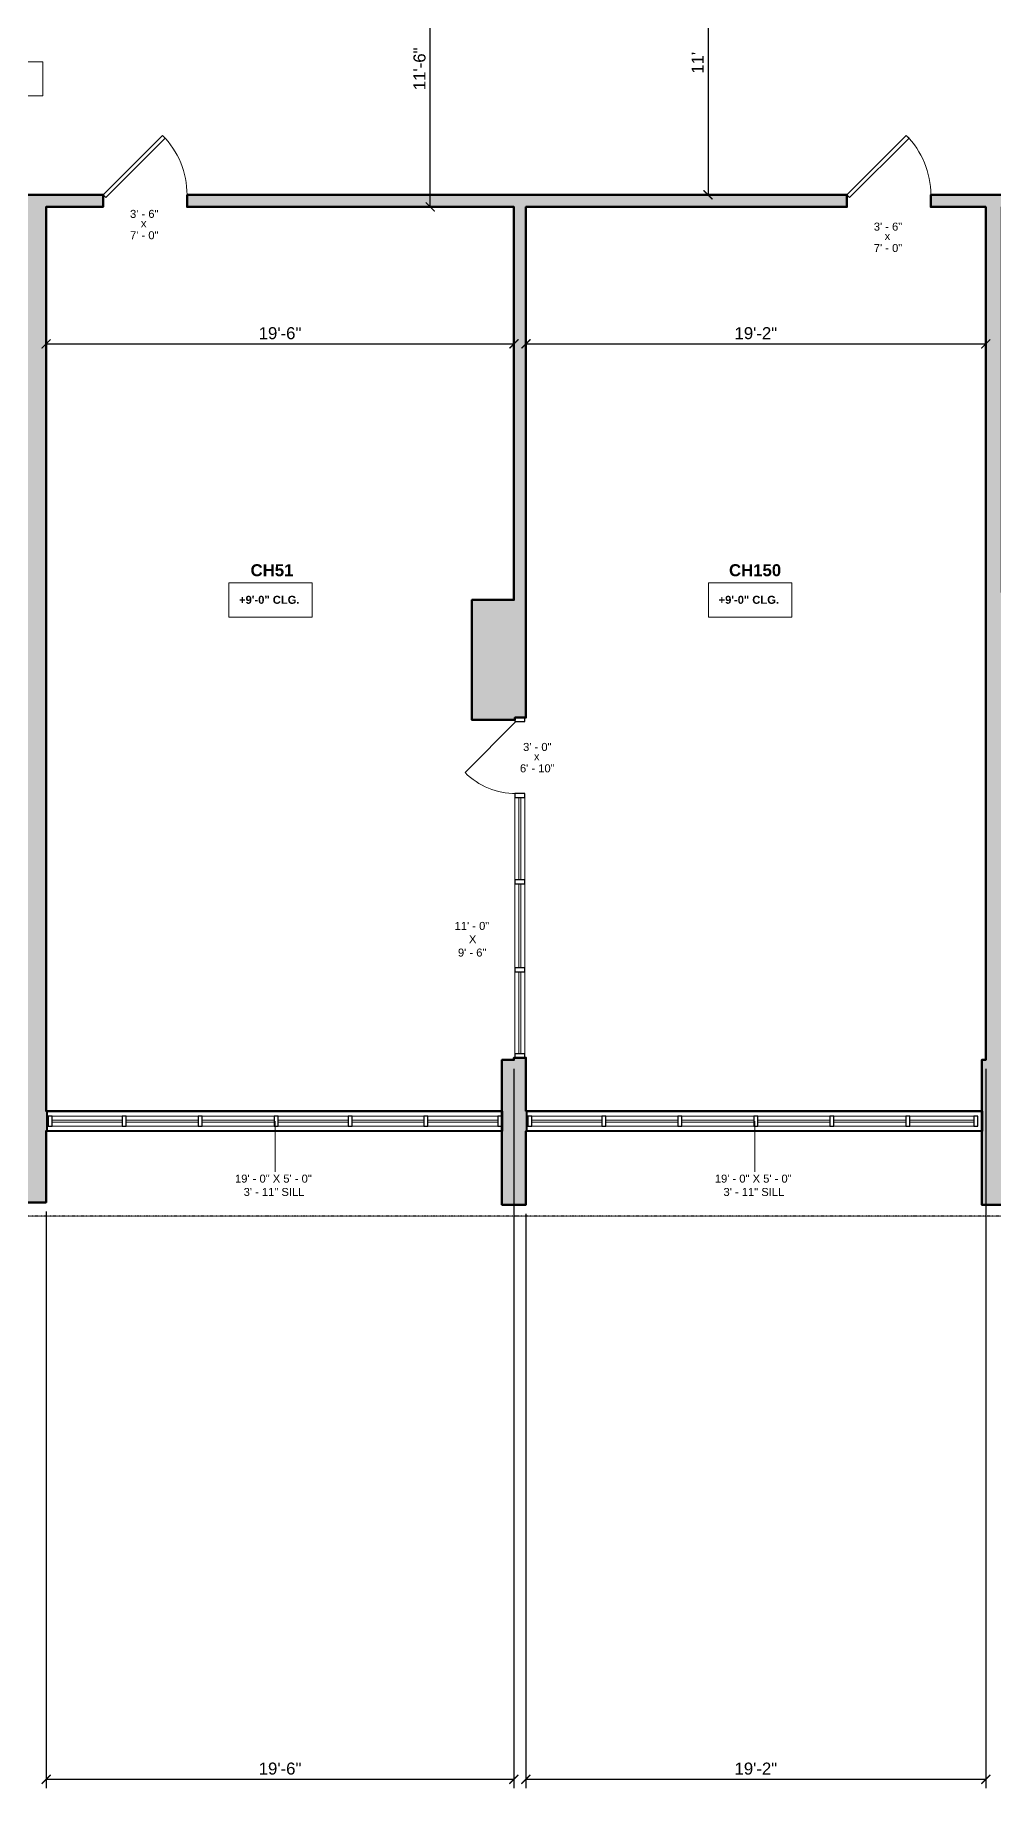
# Model space of a CAD drawing. Header units: inches. Extents: x -2078 to 106214, y -964 to 6385.
# Drawn here: x 26032 to 26511, y 3375 to 4256 of the extents above; entities that cross this region are included whole.
import ezdxf

# ---------------------------------------------------------------- set-up
doc = ezdxf.new("R2010")
doc.units = ezdxf.units.IN
doc.header["$MEASUREMENT"] = 0
doc.linetypes.add('HIDDEN2', pattern=[0.1875, 0.125, -0.0625])
for name, color, linetype, lineweight in [('A-ANNO', 2, 'Continuous', 5), ('A-ANNO-DIMS', 1, 'Continuous', 9), ('A-DOOR', 1, 'Continuous', 18), ('A-GLAZ-CURT', 52, 'Continuous', 9), ('A-GLAZ-CWMG', 51, 'Continuous', 9), ('A-HIDDEN', 2, 'HIDDEN2', 18), ('A-WALL', 3, 'Continuous', 40), ('A-WINDOWS', 2, 'Continuous', 18)]:
    doc.layers.add(name, color=color, linetype=linetype, lineweight=lineweight)
doc.layers.add('A-HATCH', color=9, linetype='Continuous')
doc.styles.add('Arial_1', font='arial.ttf', dxfattribs={"height": 0.0625})
doc.styles.add('Arial_2', font='arial.ttf', dxfattribs={"height": 3})
doc.styles.add('Arial_B', font='arialbd.ttf', dxfattribs={"height": 4.5})
doc.styles.add('Arial_B_1', font='arialbd.ttf', dxfattribs={"height": 3})
doc.styles.add('JC', font='arial.ttf', dxfattribs={"height": 0.125})
doc.dimstyles.new('JC-DIMS', dxfattribs={"dimtxt": 0.125, "dimasz": 0.09375, "dimexe": 0.09375, "dimexo": 0.09375, "dimgap": 0.046875, "dimtad": 1, "dimdec": 1, "dimzin": 0, "dimdsep": 46, "dimlunit": 4, "dimtxsty": 'JC', "dimblk": 'ARCHTICK', "dimcen": 0.09, "dimclrd": 1, "dimclre": 1, "dimclrt": 256, "dimadec": 0, "dimazin": 0, "dimtfac": 1, "dimtdec": 1, "dimtofl": 0, "dimtmove": 1, "dimatfit": 3, "dimfxl": 1, "dimtolj": 1, "dimtzin": 0, "dimarcsym": 0})

# ---------------------------------------------------------------- blocks, each defined once
blk = doc.blocks.new('JC_DOOR_SINGLE PANEL - SINGLE DOOR-1571978-3RD FL')
at = {"layer": 'A-DOOR', "lineweight": 30}
for p, q in [((-10.11, -31.28), (19.59, -1.59)), ((21, -3), (-8.7, -32.7)), ((19.59, -1.59), (21, -3)), ((-8.7, -32.7), (-10.11, -31.28))]:
    blk.add_line(p, q, dxfattribs=at)
at = {"layer": 'A-DOOR', "lineweight": 9}
blk.add_arc((21, -3), 42, 180, 225, dxfattribs=at)
blk = doc.blocks.new('M_Door-Curtain-Wall-Single-Glass - M_Door-Curtain-Wall-Single-Glass-1712331-3RD FL')
at = {"layer": 'A-DOOR', "lineweight": 9}
blk.add_line((18, 2), (-7.46, 27.46), dxfattribs=at)
blk.add_arc((18, 2), 36, 135, 180, dxfattribs=at)
blk = doc.blocks.new('System Panel - Glazed-1573157-3RD FL')
at = {"layer": 'A-GLAZ-CURT', "lineweight": 18}
for p, q in [((20.5, 0.5), (-20.5, 0.5)), ((-20.5, 0.5), (-20.5, -0.5)), ((20.5, -0.5), (20.5, 0.5)), ((-20.5, -0.5), (20.5, -0.5))]:
    blk.add_line(p, q, dxfattribs=at)
blk = doc.blocks.new('System Panel - Glazed-1573156-3RD FL')
at = {"layer": 'A-GLAZ-CURT', "lineweight": 18}
for p, q in [((21, 0.5), (-21, 0.5)), ((-21, 0.5), (-21, -0.5)), ((21, -0.5), (21, 0.5)), ((-21, -0.5), (21, -0.5))]:
    blk.add_line(p, q, dxfattribs=at)
blk = doc.blocks.new('Rectangular Mullion - 2_5_ x 5_ rectangular-1573145-3RD FL')
at = {"layer": 'A-GLAZ-CWMG'}
for p, q in [((164.86, -264.26), (164.86, -223.26)), ((169.86, -223.26), (169.86, -264.26))]:
    blk.add_line(p, q, dxfattribs=at)
blk = doc.blocks.new('Rectangular Mullion - 2_5_ x 5_ rectangular-1573144-3RD FL')
at = {"layer": 'A-GLAZ-CWMG'}
for p, q in [((164.86, -308.26), (164.86, -266.26)), ((169.86, -266.26), (169.86, -308.26))]:
    blk.add_line(p, q, dxfattribs=at)
blk = doc.blocks.new('Rectangular Mullion - 2_5_ x 5_ rectangular-1573161-3RD FL')
at = {"layer": 'A-GLAZ-CWMG', "lineweight": 30}
for p, q in [((-2, 2.5), (0, 2.5)), ((-2, -2.5), (-2, 2.5)), ((0, 2.5), (0, -2.5)), ((0, -2.5), (-2, -2.5))]:
    blk.add_line(p, q, dxfattribs=at)
blk = doc.blocks.new('Rectangular Mullion - 2_5_ x 5_ rectangular-1573164-3RD FL')
at = {"layer": 'A-GLAZ-CWMG', "lineweight": 30}
for p, q in [((0, 2.5), (-2, 2.5)), ((-2, 2.5), (-2, -2.5)), ((0, -2.5), (0, 2.5)), ((-2, -2.5), (0, -2.5))]:
    blk.add_line(p, q, dxfattribs=at)
blk = doc.blocks.new('Rectangular Mullion - 2_5_ x 5_ rectangular-1573149-3RD FL')
at = {"layer": 'A-GLAZ-CWMG', "lineweight": 30}
for p, q in [((-1, 2.5), (1, 2.5)), ((-1, -2.5), (-1, 2.5)), ((1, 2.5), (1, -2.5)), ((1, -2.5), (-1, -2.5))]:
    blk.add_line(p, q, dxfattribs=at)
blk = doc.blocks.new('Rectangular Mullion - 2_5_ x 5_ rectangular-1573151-3RD FL')
at = {"layer": 'A-GLAZ-CWMG', "lineweight": 30}
for p, q in [((-1, 2.5), (1, 2.5)), ((-1, -2.5), (-1, 2.5)), ((1, 2.5), (1, -2.5)), ((1, -2.5), (-1, -2.5))]:
    blk.add_line(p, q, dxfattribs=at)
blk = doc.blocks.new('System Panel - Glazed-V1-3RD FL')
at = {"layer": 'A-GLAZ-CURT', "lineweight": 18}
for p, q in [((17.5, 0.5), (-17.5, 0.5)), ((-17.5, 0.5), (-17.5, -0.5)), ((17.5, -0.5), (17.5, 0.5)), ((-17.5, -0.5), (17.5, -0.5))]:
    blk.add_line(p, q, dxfattribs=at)
blk = doc.blocks.new('System Panel - Glazed-1586575-3RD FL')
at = {"layer": 'A-GLAZ-CURT', "lineweight": 18}
for p, q in [((17.5, 0.5), (-17.5, 0.5)), ((-17.5, 0.5), (-17.5, -0.5)), ((17.5, -0.5), (17.5, 0.5)), ((-17.5, -0.5), (17.5, -0.5))]:
    blk.add_line(p, q, dxfattribs=at)
blk = doc.blocks.new('Instance - Opening - 16_ x 24_-1586621-3RD FL')
at = {"layer": 'A-WINDOWS'}
for p, q in [((-114, -5), (-114, 5)), ((-114, 5), (114, 5)), ((114, 5), (114, -5)), ((114, -5), (-114, -5))]:
    blk.add_line(p, q, dxfattribs=at)
blk = doc.blocks.new('System Panel - Glazed-1585939-3RD FL')
at = {"layer": 'A-GLAZ-CURT', "lineweight": 18}
for p, q in [((18, 0.5), (-18, 0.5)), ((-18, 0.5), (-18, -0.5)), ((18, -0.5), (18, 0.5)), ((-18, -0.5), (18, -0.5))]:
    blk.add_line(p, q, dxfattribs=at)
blk = doc.blocks.new('Rectangular Mullion - 2_5_ x 5_ rectangular-1580691-3RD FL')
at = {"layer": 'A-GLAZ-CWMG', "lineweight": 30}
for p, q in [((0, 2.5), (-2, 2.5)), ((-2, 2.5), (-2, -2.5)), ((0, -2.5), (0, 2.5)), ((-2, -2.5), (0, -2.5))]:
    blk.add_line(p, q, dxfattribs=at)
blk = doc.blocks.new('Rectangular Mullion - 2_5_ x 5_ rectangular-1580692-3RD FL')
at = {"layer": 'A-GLAZ-CWMG', "lineweight": 30}
for p, q in [((-2, 2.5), (0, 2.5)), ((-2, -2.5), (-2, 2.5)), ((0, 2.5), (0, -2.5)), ((0, -2.5), (-2, -2.5))]:
    blk.add_line(p, q, dxfattribs=at)
blk = doc.blocks.new('Rectangular Mullion - 2_5_ x 5_ rectangular-1575378-3RD FL')
at = {"layer": 'A-GLAZ-CWMG'}
for p, q in [((206.91, 464.57), (171.91, 464.57)), ((206.91, 459.57), (171.91, 459.57))]:
    blk.add_line(p, q, dxfattribs=at)
blk = doc.blocks.new('Rectangular Mullion - 2_5_ x 5_ rectangular-1580684-3RD FL')
at = {"layer": 'A-GLAZ-CWMG', "lineweight": 30}
for p, q in [((-1, 2.5), (1, 2.5)), ((-1, -2.5), (-1, 2.5)), ((1, 2.5), (1, -2.5)), ((1, -2.5), (-1, -2.5))]:
    blk.add_line(p, q, dxfattribs=at)
blk = doc.blocks.new('Rectangular Mullion - 2_5_ x 5_ rectangular-1573216-3RD FL')
at = {"layer": 'A-GLAZ-CWMG'}
for p, q in [((-474.91, 464.57), (-510.91, 464.57)), ((-474.91, 459.57), (-510.91, 459.57))]:
    blk.add_line(p, q, dxfattribs=at)
blk = doc.blocks.new('System Panel - Glazed-1586576-3RD FL')
at = {"layer": 'A-GLAZ-CURT', "lineweight": 18}
for p, q in [((18, 0.5), (-18, 0.5)), ((-18, 0.5), (-18, -0.5)), ((18, -0.5), (18, 0.5)), ((-18, -0.5), (18, -0.5))]:
    blk.add_line(p, q, dxfattribs=at)
blk = doc.blocks.new('System Panel - Glazed-1586577-3RD FL')
at = {"layer": 'A-GLAZ-CURT', "lineweight": 18}
for p, q in [((16, 0.5), (-16, 0.5)), ((-16, 0.5), (-16, -0.5)), ((16, -0.5), (16, 0.5)), ((-16, -0.5), (16, -0.5))]:
    blk.add_line(p, q, dxfattribs=at)
blk = doc.blocks.new('Rectangular Mullion - 2_5_ x 5_ rectangular-1586578-3RD FL')
at = {"layer": 'A-GLAZ-CWMG', "lineweight": 30}
for p, q in [((0, 2.5), (-2, 2.5)), ((-2, 2.5), (-2, -2.5)), ((0, -2.5), (0, 2.5)), ((-2, -2.5), (0, -2.5))]:
    blk.add_line(p, q, dxfattribs=at)
blk = doc.blocks.new('Rectangular Mullion - 2_5_ x 5_ rectangular-1586579-3RD FL')
at = {"layer": 'A-GLAZ-CWMG', "lineweight": 30}
for p, q in [((-2, 2.5), (0, 2.5)), ((-2, -2.5), (-2, 2.5)), ((0, 2.5), (0, -2.5)), ((0, -2.5), (-2, -2.5))]:
    blk.add_line(p, q, dxfattribs=at)
blk = doc.blocks.new('Rectangular Mullion - 2_5_ x 5_ rectangular-1586574-3RD FL')
at = {"layer": 'A-GLAZ-CWMG', "lineweight": 30}
for p, q in [((-1, 2.5), (1, 2.5)), ((-1, -2.5), (-1, 2.5)), ((1, 2.5), (1, -2.5)), ((1, -2.5), (-1, -2.5))]:
    blk.add_line(p, q, dxfattribs=at)
blk = doc.blocks.new('Rectangular Mullion - 2_5_ x 5_ rectangular-1576960-3RD FL')
at = {"layer": 'A-GLAZ-CWMG'}
for p, q in [((984.3, 463.57), (952.3, 463.57)), ((984.3, 458.57), (952.3, 458.57))]:
    blk.add_line(p, q, dxfattribs=at)
blk = doc.blocks.new('_ArchTick')
at = {"color": 0, "linetype": 'ByBlock', "const_width": 0.15}
blk.add_lwpolyline([(-0.5, -0.5), (0.5, 0.5)], dxfattribs=at)
blk = doc.blocks.new('*D815')
at = {"layer": 'A-ANNO-DIMS', "color": 1, "lineweight": -2, "transparency": 16777216}
for p, q in [((26277.32, 4102.67), (26277.32, 4097.02)), ((26277.32, 4101.52), (26507.32, 4101.52)), ((26507.32, 4102.67), (26507.32, 4097.02))]:
    blk.add_line(p, q, dxfattribs=at)
at = {"layer": 'Defpoints', "color": 0, "transparency": 16777216}
for p in [(26277.32, 4107.17), (26507.32, 4107.17), (26507.32, 4101.52)]:
    blk.add_point(p, dxfattribs=at)
at = {"layer": 'A-ANNO-DIMS', "color": 1, "lineweight": -2, "transparency": 16777216, "xscale": 4.5, "yscale": 4.5, "zscale": 4.5, "rotation": 180}
blk.add_blockref('_ArchTick', (26277.32, 4101.52), dxfattribs=at)
at = {"layer": 'A-ANNO-DIMS', "color": 1, "lineweight": -2, "transparency": 16777216, "xscale": 4.5, "yscale": 4.5, "zscale": 4.5}
blk.add_blockref('_ArchTick', (26507.32, 4101.52), dxfattribs=at)
at = {"layer": 'A-ANNO-DIMS', "transparency": 16777216, "insert": (26392.32, 4106.83), "char_height": 6, "width": 0.4874, "attachment_point": 5, "style": 'JC'}
blk.add_mtext('\\A1;19\'-2"', dxfattribs=at)
blk = doc.blocks.new('*D817')
at = {"layer": 'A-ANNO-DIMS', "color": 1, "lineweight": -2, "transparency": 16777216}
for p, q in [((26037.32, 4102.67), (26037.32, 4097.02)), ((26037.32, 4101.52), (26271.32, 4101.52)), ((26271.32, 4102.67), (26271.32, 4097.02))]:
    blk.add_line(p, q, dxfattribs=at)
at = {"layer": 'Defpoints', "color": 0, "transparency": 16777216}
for p in [(26037.32, 4107.17), (26271.32, 4107.17), (26271.32, 4101.52)]:
    blk.add_point(p, dxfattribs=at)
at = {"layer": 'A-ANNO-DIMS', "color": 1, "lineweight": -2, "transparency": 16777216, "xscale": 4.5, "yscale": 4.5, "zscale": 4.5, "rotation": 180}
blk.add_blockref('_ArchTick', (26037.32, 4101.52), dxfattribs=at)
at = {"layer": 'A-ANNO-DIMS', "color": 1, "lineweight": -2, "transparency": 16777216, "xscale": 4.5, "yscale": 4.5, "zscale": 4.5}
blk.add_blockref('_ArchTick', (26271.32, 4101.52), dxfattribs=at)
at = {"layer": 'A-ANNO-DIMS', "transparency": 16777216, "insert": (26154.32, 4106.83), "char_height": 6, "width": 0.4874, "attachment_point": 5, "style": 'JC'}
blk.add_mtext('\\A1;19\'-6"', dxfattribs=at)
blk = doc.blocks.new('*D821')
at = {"layer": 'A-ANNO-DIMS', "color": 1, "lineweight": -2, "transparency": 16777216}
for p, q in [((26271.32, 3739.11), (26271.32, 3379.5)), ((26037.32, 3667.86), (26037.32, 3379.5)), ((26037.32, 3384), (26271.32, 3384))]:
    blk.add_line(p, q, dxfattribs=at)
at = {"layer": 'Defpoints', "color": 0, "transparency": 16777216}
for p in [(26271.32, 3743.61), (26037.32, 3672.36), (26271.32, 3384)]:
    blk.add_point(p, dxfattribs=at)
at = {"layer": 'A-ANNO-DIMS', "color": 1, "lineweight": -2, "transparency": 16777216, "xscale": 4.5, "yscale": 4.5, "zscale": 4.5, "rotation": 180}
blk.add_blockref('_ArchTick', (26037.32, 3384), dxfattribs=at)
at = {"layer": 'A-ANNO-DIMS', "color": 1, "lineweight": -2, "transparency": 16777216, "xscale": 4.5, "yscale": 4.5, "zscale": 4.5}
blk.add_blockref('_ArchTick', (26271.32, 3384), dxfattribs=at)
at = {"layer": 'A-ANNO-DIMS', "transparency": 16777216, "insert": (26154.32, 3389.32), "char_height": 6, "width": 0.4874, "attachment_point": 5, "style": 'JC'}
blk.add_mtext('\\A1;19\'-6"', dxfattribs=at)
blk = doc.blocks.new('*D823')
at = {"layer": 'A-ANNO-DIMS', "color": 1, "lineweight": -2, "transparency": 16777216}
for p, q in [((26507.32, 3739.11), (26507.32, 3379.5)), ((26277.32, 3666.69), (26277.32, 3379.5)), ((26277.32, 3384), (26507.32, 3384))]:
    blk.add_line(p, q, dxfattribs=at)
at = {"layer": 'Defpoints', "color": 0, "transparency": 16777216}
for p in [(26507.32, 3743.61), (26277.32, 3671.19), (26507.32, 3384)]:
    blk.add_point(p, dxfattribs=at)
at = {"layer": 'A-ANNO-DIMS', "color": 1, "lineweight": -2, "transparency": 16777216, "xscale": 4.5, "yscale": 4.5, "zscale": 4.5, "rotation": 180}
blk.add_blockref('_ArchTick', (26277.32, 3384), dxfattribs=at)
at = {"layer": 'A-ANNO-DIMS', "color": 1, "lineweight": -2, "transparency": 16777216, "xscale": 4.5, "yscale": 4.5, "zscale": 4.5}
blk.add_blockref('_ArchTick', (26507.32, 3384), dxfattribs=at)
at = {"layer": 'A-ANNO-DIMS', "transparency": 16777216, "insert": (26392.32, 3389.32), "char_height": 6, "width": 0.4874, "attachment_point": 5, "style": 'JC'}
blk.add_mtext('\\A1;19\'-2"', dxfattribs=at)
blk = doc.blocks.new('*D835')
at = {"layer": 'A-ANNO-DIMS', "color": 1, "lineweight": -2, "transparency": 16777216}
for p, q in [((26369.56, 4308.02), (26363.9, 4308.02)), ((26368.4, 4308.02), (26368.4, 4176.02)), ((26369.56, 4176.02), (26363.9, 4176.02))]:
    blk.add_line(p, q, dxfattribs=at)
at = {"layer": 'Defpoints', "color": 0, "transparency": 16777216}
for p in [(26374.06, 4308.02), (26368.4, 4176.02), (26374.06, 4176.02)]:
    blk.add_point(p, dxfattribs=at)
at = {"layer": 'A-ANNO-DIMS', "color": 1, "lineweight": -2, "transparency": 16777216, "xscale": 4.5, "yscale": 4.5, "zscale": 4.5}
for p, rotation in [((26368.4, 4308.02), 90), ((26368.4, 4176.02), 270)]:
    blk.add_blockref('_ArchTick', p, dxfattribs=dict(at, rotation=rotation))
at = {"layer": 'A-ANNO-DIMS', "transparency": 16777216, "insert": (26363.14, 4242.02), "char_height": 6, "width": 0.4874, "attachment_point": 5, "rotation": 90, "style": 'JC'}
blk.add_mtext("\\A1;11'", dxfattribs=at)
blk = doc.blocks.new('*D839')
at = {"layer": 'A-ANNO-DIMS', "color": 1, "lineweight": -2, "transparency": 16777216}
for p, q in [((26228.26, 4308.02), (26233.92, 4308.02)), ((26229.42, 4170.02), (26229.42, 4308.02)), ((26228.26, 4170.02), (26233.92, 4170.02))]:
    blk.add_line(p, q, dxfattribs=at)
at = {"layer": 'Defpoints', "color": 0, "transparency": 16777216}
for p in [(26223.76, 4308.02), (26229.42, 4308.02), (26223.76, 4170.02)]:
    blk.add_point(p, dxfattribs=at)
at = {"layer": 'A-ANNO-DIMS', "color": 1, "lineweight": -2, "transparency": 16777216, "xscale": 4.5, "yscale": 4.5, "zscale": 4.5}
for p, rotation in [((26229.42, 4308.02), 90), ((26229.42, 4170.02), 270)]:
    blk.add_blockref('_ArchTick', p, dxfattribs=dict(at, rotation=rotation))
at = {"layer": 'A-ANNO-DIMS', "transparency": 16777216, "insert": (26224.11, 4239.02), "char_height": 6, "width": 0.4874, "attachment_point": 5, "rotation": 90, "style": 'JC'}
blk.add_mtext('\\A1;11\'-6"', dxfattribs=at)
blk = doc.blocks.new('*D847')
at = {"layer": 'A-ANNO-DIMS', "color": 1, "lineweight": -2, "transparency": 16777216}
for p, q in [((27133.76, 4411.52), (27133.76, 3338.45)), ((25168.76, 3666.42), (25168.76, 3338.45)), ((25168.76, 3342.95), (27133.76, 3342.95))]:
    blk.add_line(p, q, dxfattribs=at)
at = {"layer": 'Defpoints', "color": 0, "transparency": 16777216}
for p in [(27133.76, 4416.02), (25168.76, 3670.92), (27133.76, 3342.95)]:
    blk.add_point(p, dxfattribs=at)
at = {"layer": 'A-ANNO-DIMS', "color": 1, "lineweight": -2, "transparency": 16777216, "xscale": 4.5, "yscale": 4.5, "zscale": 4.5, "rotation": 180}
blk.add_blockref('_ArchTick', (25168.76, 3342.95), dxfattribs=at)
at = {"layer": 'A-ANNO-DIMS', "color": 1, "lineweight": -2, "transparency": 16777216, "xscale": 4.5, "yscale": 4.5, "zscale": 4.5}
blk.add_blockref('_ArchTick', (27133.76, 3342.95), dxfattribs=at)
at = {"layer": 'A-ANNO-DIMS', "transparency": 16777216, "insert": (26151.26, 3348.27), "char_height": 6, "width": 0.5739, "attachment_point": 5, "style": 'JC'}
blk.add_mtext('\\A1;163\'-9"', dxfattribs=at)
blk = doc.blocks.new('JC- existing door Tag_quad - JC- existing door Tag_quad-839775-3RD FL')
at = {"layer": 'A-ANNO', "insert": (-0.023, 0.038), "char_height": 0.0625, "width": 0.0505, "attachment_point": 1, "style": 'Arial_1', "bg_fill": 2}
blk.add_mtext('x', dxfattribs=at)

msp = doc.modelspace()

# ---------------------------------------------------------------- hatches: boundary and pattern name
at = {"layer": 'A-HATCH'}
h = msp.add_hatch(color=256, dxfattribs=at)
h.dxf.hatch_style = 1
h.paths.add_polyline_path([(26037.316, 4170.021), (26065.816, 4170.021), (26065.816, 4176.021), (25996.316, 4176.021), (25996.316, 4170.021), (26026.316, 4170.021), (26026.316, 3866.021), (26024.316, 3866.021), (26024.316, 3856.021), (26026.316, 3856.021), (26026.316, 3672.362), (26037.316, 3672.362), (26037.316, 3708.021), (26037.816, 3708.021), (26037.816, 3718.021), (26037.316, 3718.021)])
h = msp.add_hatch(color=256, dxfattribs=at)
h.dxf.hatch_style = 1
h.paths.add_polyline_path([(26437.816, 4176.021), (26107.816, 4176.021), (26107.816, 4170.021), (26271.316, 4170.021), (26271.316, 3973.575), (26250.316, 3973.575), (26250.316, 3913.575), (26271.816, 3913.549), (26271.816, 3914.696), (26277.316, 3914.696), (26277.316, 4170.021), (26437.816, 4170.021)])

# ---------------------------------------------------------------- linework, layer by layer
at = {"layer": 'A-ANNO'}
for p, q in [((26151.816, 3713.021), (26151.88, 3687.598)), ((26391.816, 3713.021), (26391.88, 3687.598))]:
    msp.add_line(p, q, dxfattribs=at)
at = {"layer": 'A-ANNO', "flags": 128}
for points in [[(25993.953, 4242.522), (26035.689, 4242.522), (26035.689, 4225.453), (25993.953, 4225.453)], [(26128.706, 3982.048), (26170.442, 3982.048), (26170.442, 3964.98), (26128.706, 3964.98)], [(26368.55, 3982.048), (26410.286, 3982.048), (26410.286, 3964.98), (26368.55, 3964.98)]]:
    msp.add_lwpolyline(points, close=True, dxfattribs=at)
at = {"layer": 'A-WALL', "lineweight": 60}
msp.add_lwpolyline([(26107.816, 4176.021), (26107.816, 4170.021), (26271.316, 4170.021), (26271.316, 3973.575), (26250.316, 3973.575), (26250.316, 3913.575), (26271.816, 3913.549), (26271.816, 3914.696), (26277.316, 3914.696), (26277.316, 4170.021), (26437.816, 4170.021), (26437.816, 4176.021)], close=True, dxfattribs=at)
for points in [[(26745.316, 3718.021), (26517.441, 3718.021), (26517.316, 3718.021), (26517.316, 3743.612), (26516.316, 3743.612), (26516.316, 3938.88), (26531.391, 3938.88), (26531.391, 3977.362), (26516.316, 3977.362), (26515.316, 3977.362), (26515.316, 4170.021), (26691.316, 4170.021), (26691.316, 4176.021), (26479.816, 4176.021), (26479.816, 4170.021), (26507.316, 4170.021), (26507.316, 3743.612), (26505.316, 3743.612), (26505.316, 3671.186), (26517.316, 3671.186), (26517.316, 3708.021), (26517.441, 3708.021)], [(26037.816, 3708.021), (26037.316, 3708.021), (26037.316, 3672.362), (26026.316, 3672.362), (26026.316, 3856.021), (26024.316, 3856.021)], [(26505.316, 3718.021), (26277.816, 3718.021), (26277.316, 3718.021), (26277.316, 3744.696), (26271.316, 3744.696), (26271.316, 3743.612), (26265.316, 3743.612), (26265.316, 3671.186), (26277.316, 3671.186), (26277.316, 3708.021), (26277.816, 3708.021)]]:
    msp.add_lwpolyline(points, dxfattribs=at)
at = {"layer": 'A-WALL'}
for points in [[(26265.316, 3708.021), (26037.816, 3708.021), (26037.816, 3718.021)], [(26505.316, 3708.021), (26277.816, 3708.021), (26277.816, 3718.021)]]:
    msp.add_lwpolyline(points, dxfattribs=at)

# ---------------------------------------------------------------- block references
at = {"layer": 'A-DOOR'}
for name, p, rotation in [('JC_DOOR_SINGLE PANEL - SINGLE DOOR-1571978-3RD FL', (26086.816, 4173.021), 180), ('JC_DOOR_SINGLE PANEL - SINGLE DOOR-1571978-3RD FL', (26458.816, 4173.021), 180), ('M_Door-Curtain-Wall-Single-Glass - M_Door-Curtain-Wall-Single-Glass-1712331-3RD FL', (26274.316, 3894.696), 89.99999999999991)]:
    msp.add_blockref(name, p, dxfattribs=dict(at, rotation=rotation))
at = {"layer": 'A-GLAZ-CURT', "rotation": 269.9999999999999}
for name, p in [('System Panel - Glazed-1573157-3RD FL', (26274.316, 3854.196)), ('System Panel - Glazed-1573156-3RD FL', (26274.316, 3810.696)), ('System Panel - Glazed-1573157-3RD FL', (26274.316, 3767.196))]:
    msp.add_blockref(name, p, dxfattribs=at)
at = {"layer": 'A-GLAZ-CURT'}
for name, p in [('System Panel - Glazed-V1-3RD FL', (26057.816, 3713.021)), ('System Panel - Glazed-1585939-3RD FL', (26095.316, 3713.021)), ('System Panel - Glazed-1585939-3RD FL', (26133.316, 3713.021)), ('System Panel - Glazed-V1-3RD FL', (26170.816, 3713.021)), ('System Panel - Glazed-1585939-3RD FL', (26208.316, 3713.021)), ('System Panel - Glazed-V1-3RD FL', (26245.816, 3713.021)), ('System Panel - Glazed-1586575-3RD FL', (26297.816, 3713.021)), ('System Panel - Glazed-1586576-3RD FL', (26335.316, 3713.021)), ('System Panel - Glazed-1586576-3RD FL', (26373.316, 3713.021)), ('System Panel - Glazed-1586576-3RD FL', (26411.316, 3713.021)), ('System Panel - Glazed-1586576-3RD FL', (26449.316, 3713.021)), ('System Panel - Glazed-1586577-3RD FL', (26485.316, 3713.021))]:
    msp.add_blockref(name, p, dxfattribs=at)
at = {"layer": 'A-GLAZ-CWMG'}
for name, p, rotation in [('Rectangular Mullion - 2_5_ x 5_ rectangular-1573164-3RD FL', (26274.316, 3914.696), 89.99999999999991), ('Rectangular Mullion - 2_5_ x 5_ rectangular-1580691-3RD FL', (26038.316, 3713.021), 180), ('Rectangular Mullion - 2_5_ x 5_ rectangular-1586578-3RD FL', (26278.316, 3713.021), 180)]:
    msp.add_blockref(name, p, dxfattribs=dict(at, rotation=rotation))
at = {"layer": 'A-GLAZ-CWMG', "extrusion": (0, 0, -1)}
for name, p, rotation in [('Rectangular Mullion - 2_5_ x 5_ rectangular-1573149-3RD FL', (-26274.316, 3875.696), 270.0000000000001), ('Rectangular Mullion - 2_5_ x 5_ rectangular-1573151-3RD FL', (-26274.316, 3832.696), 270.0000000000001), ('Rectangular Mullion - 2_5_ x 5_ rectangular-1573151-3RD FL', (-26274.316, 3788.696), 270.0000000000001), ('Rectangular Mullion - 2_5_ x 5_ rectangular-1573161-3RD FL', (-26274.316, 3744.696), 270.0000000000001), ('Rectangular Mullion - 2_5_ x 5_ rectangular-1580684-3RD FL', (-26076.316, 3713.021), 180), ('Rectangular Mullion - 2_5_ x 5_ rectangular-1580684-3RD FL', (-26114.316, 3713.021), 180), ('Rectangular Mullion - 2_5_ x 5_ rectangular-1580684-3RD FL', (-26152.316, 3713.021), 180), ('Rectangular Mullion - 2_5_ x 5_ rectangular-1580684-3RD FL', (-26189.316, 3713.021), 180), ('Rectangular Mullion - 2_5_ x 5_ rectangular-1580684-3RD FL', (-26227.316, 3713.021), 180), ('Rectangular Mullion - 2_5_ x 5_ rectangular-1580692-3RD FL', (-26265.316, 3713.021), 180), ('Rectangular Mullion - 2_5_ x 5_ rectangular-1586574-3RD FL', (-26316.316, 3713.021), 180), ('Rectangular Mullion - 2_5_ x 5_ rectangular-1586574-3RD FL', (-26354.316, 3713.021), 180), ('Rectangular Mullion - 2_5_ x 5_ rectangular-1586574-3RD FL', (-26392.316, 3713.021), 180), ('Rectangular Mullion - 2_5_ x 5_ rectangular-1586574-3RD FL', (-26430.316, 3713.021), 180), ('Rectangular Mullion - 2_5_ x 5_ rectangular-1586574-3RD FL', (-26468.316, 3713.021), 180), ('Rectangular Mullion - 2_5_ x 5_ rectangular-1586579-3RD FL', (-26503.316, 3713.021), 180)]:
    msp.add_blockref(name, p, dxfattribs=dict(at, rotation=rotation))
at = {"layer": 'A-GLAZ-CWMG'}
for name, p in [('Rectangular Mullion - 2_5_ x 5_ rectangular-1573145-3RD FL', (26106.959, 4097.954)), ('Rectangular Mullion - 2_5_ x 5_ rectangular-1573144-3RD FL', (26106.959, 4097.954)), ('Rectangular Mullion - 2_5_ x 5_ rectangular-1573145-3RD FL', (26106.959, 4010.954)), ('Rectangular Mullion - 2_5_ x 5_ rectangular-1575378-3RD FL', (25868.409, 3250.954)), ('Rectangular Mullion - 2_5_ x 5_ rectangular-1573216-3RD FL', (26588.23, 3250.954)), ('Rectangular Mullion - 2_5_ x 5_ rectangular-1573216-3RD FL', (26626.23, 3250.954)), ('Rectangular Mullion - 2_5_ x 5_ rectangular-1575378-3RD FL', (25981.409, 3250.954)), ('Rectangular Mullion - 2_5_ x 5_ rectangular-1573216-3RD FL', (26701.23, 3250.954)), ('Rectangular Mullion - 2_5_ x 5_ rectangular-1575378-3RD FL', (26056.409, 3250.954)), ('Rectangular Mullion - 2_5_ x 5_ rectangular-1575378-3RD FL', (26108.409, 3250.954)), ('Rectangular Mullion - 2_5_ x 5_ rectangular-1573216-3RD FL', (26828.23, 3250.954)), ('Rectangular Mullion - 2_5_ x 5_ rectangular-1573216-3RD FL', (26866.23, 3250.954)), ('Rectangular Mullion - 2_5_ x 5_ rectangular-1573216-3RD FL', (26904.23, 3250.954)), ('Rectangular Mullion - 2_5_ x 5_ rectangular-1573216-3RD FL', (26942.23, 3250.954)), ('Rectangular Mullion - 2_5_ x 5_ rectangular-1576960-3RD FL', (25517.016, 3251.954))]:
    msp.add_blockref(name, p, dxfattribs=at)
at = {"layer": 'A-WINDOWS', "rotation": 180}
for p in [(26151.816, 3713.021), (26391.816, 3713.021)]:
    msp.add_blockref('Instance - Opening - 16_ x 24_-1586621-3RD FL', p, dxfattribs=at)

# ---------------------------------------------------------------- texts
at = {"layer": 'A-ANNO', "attachment_point": 1}
for s, insert, char_height, width, style in [('CH51', (26139.576, 3991.384), 6, 75.346, 'Arial_B'), ('CH150', (26378.875, 3991.384), 6, 75.346, 'Arial_B'), ('+9\'-0" CLG.', (26133.826, 3975.595), 4, 37.976, 'Arial_B_1'), ('+9\'-0" CLG.', (26373.67, 3975.595), 4, 37.976, 'Arial_B_1'), ('11\' - 0"', (26241.632, 3812.592), 4, 21.816, 'Arial_2'), ('X', (26248.798, 3805.926), 4, 4.646, 'Arial_2'), ('9\' - 6"', (26243.298, 3799.259), 4, 17.978, 'Arial_2'), ('19\' - 0" X 5\' - 0"', (26131.798, 3686.264), 4, 48.48, 'Arial_2'), ('19\' - 0" X 5\' - 0"', (26371.798, 3686.264), 4, 48.48, 'Arial_2'), ('3\' - 11" SILL', (26136.131, 3679.598), 4, 37.976, 'Arial_2'), ('3\' - 11" SILL', (26376.131, 3679.598), 4, 37.976, 'Arial_2')]:
    msp.add_mtext(s, dxfattribs=dict(at, insert=insert, char_height=char_height, width=width, style=style))

# ---------------------------------------------------------------- dimensions: what is measured, and where the dimension line sits
at = {"layer": 'A-ANNO-DIMS'}
for base, p1, p2, picture, middle in [((27133.759, 3342.954), (25168.759, 3670.92), (27133.759, 4416.021), '*D847', (26151.259, 3348.27)), ((26271.316, 4101.517), (26037.316, 4107.174), (26271.316, 4107.174), '*D817', (26154.316, 4106.83)), ((26507.316, 4101.517), (26277.316, 4107.174), (26507.316, 4107.174), '*D815', (26392.316, 4106.83)), ((26271.316, 3384.003), (26037.316, 3672.362), (26271.316, 3743.612), '*D821', (26154.316, 3389.317)), ((26507.316, 3384.003), (26277.316, 3671.186), (26507.316, 3743.612), '*D823', (26392.316, 3389.317))]:
    dim = msp.add_linear_dim(base=base, p1=p1, p2=p2, dimstyle='JC-DIMS', dxfattribs=at)
    dim.commit()
    dim.dimension.update_dxf_attribs({"geometry": picture, "text_midpoint": middle})
for base, p1, p2, picture, middle in [((26229.42, 4308.021), (26223.763, 4170.021), (26223.763, 4308.021), '*D839', (26224.107, 4239.021)), ((26368.399, 4176.021), (26374.056, 4308.021), (26374.056, 4176.021), '*D835', (26363.137, 4242.021))]:
    dim = msp.add_linear_dim(base=base, p1=p1, p2=p2, angle=90, dimstyle='JC-DIMS', dxfattribs=at)
    dim.commit()
    dim.dimension.update_dxf_attribs({"geometry": picture, "text_midpoint": middle})

# ---------------------------------------------------------------- next in the draw order: block references
at = {"layer": 'A-ANNO', "xscale": 64, "yscale": 64, "zscale": 64}
for p in [(26086.193, 4161.369), (26458.193, 4155.004), (26282.776, 3894.906)]:
    msp.add_blockref('JC- existing door Tag_quad - JC- existing door Tag_quad-839775-3RD FL', p, dxfattribs=at)

# ---------------------------------------------------------------- next in the draw order: hatches: boundary and pattern name
at = {"layer": 'A-HATCH'}
h = msp.add_hatch(color=256, dxfattribs=at)
h.dxf.hatch_style = 1
h.paths.add_polyline_path([(26517.316, 3708.021), (26517.441, 3718.021), (26517.316, 3718.021), (26517.316, 3743.612), (26516.316, 3743.612), (26516.316, 3938.88), (26531.391, 3938.88), (26531.391, 3977.362), (26516.316, 3977.362), (26515.316, 3977.362), (26515.316, 4170.021), (26691.316, 4170.021), (26691.316, 4176.021), (26479.816, 4176.021), (26479.816, 4170.021), (26507.316, 4170.021), (26507.316, 3743.612), (26505.316, 3743.612), (26505.316, 3671.186), (26517.316, 3671.186)])
h.paths.add_polyline_path([(26277.816, 3718.021), (26277.316, 3718.021), (26277.316, 3744.696), (26271.316, 3744.696), (26271.316, 3743.612), (26265.316, 3743.612), (26265.316, 3671.186), (26277.316, 3671.186), (26277.316, 3708.021), (26277.816, 3708.021)])

# ---------------------------------------------------------------- next in the draw order: linework, layer by layer
at = {"layer": 'A-HIDDEN', "lineweight": 30}
msp.add_lwpolyline([(27159.634, 3814.961), (26792.316, 3814.961), (26792.316, 3665.436), (25143.754, 3665.436), (25143.754, 4613.942), (27159.634, 4613.942)], close=True, dxfattribs=at)
at = {"layer": 'A-WALL', "lineweight": 60}
msp.add_lwpolyline([(26265.316, 3718.021), (26037.816, 3718.021), (26037.316, 3718.021), (26037.316, 4170.021), (26065.816, 4170.021), (26065.816, 4176.021), (25996.316, 4176.021), (25996.316, 4170.021), (26026.316, 4170.021), (26026.316, 3866.021), (26024.316, 3866.021)], dxfattribs=at)

# ---------------------------------------------------------------- next in the draw order: texts
at = {"layer": 'A-ANNO', "char_height": 4, "attachment_point": 1, "style": 'Arial_2'}
for s, insert, width in [('3\' - 6"', (26079.307, 4168.506), 17.978), ('7\' - 0"', (26079.307, 4157.825), 17.978), ('3\' - 6"', (26451.307, 4162.141), 17.978), ('7\' - 0"', (26451.307, 4151.46), 17.978), ('3\' - 0"', (26275.891, 3902.043), 17.978), ('6\' - 10"', (26274.316, 3891.361), 21.816)]:
    msp.add_mtext(s, dxfattribs=dict(at, insert=insert, width=width))

doc.saveas('drawing.dxf')
